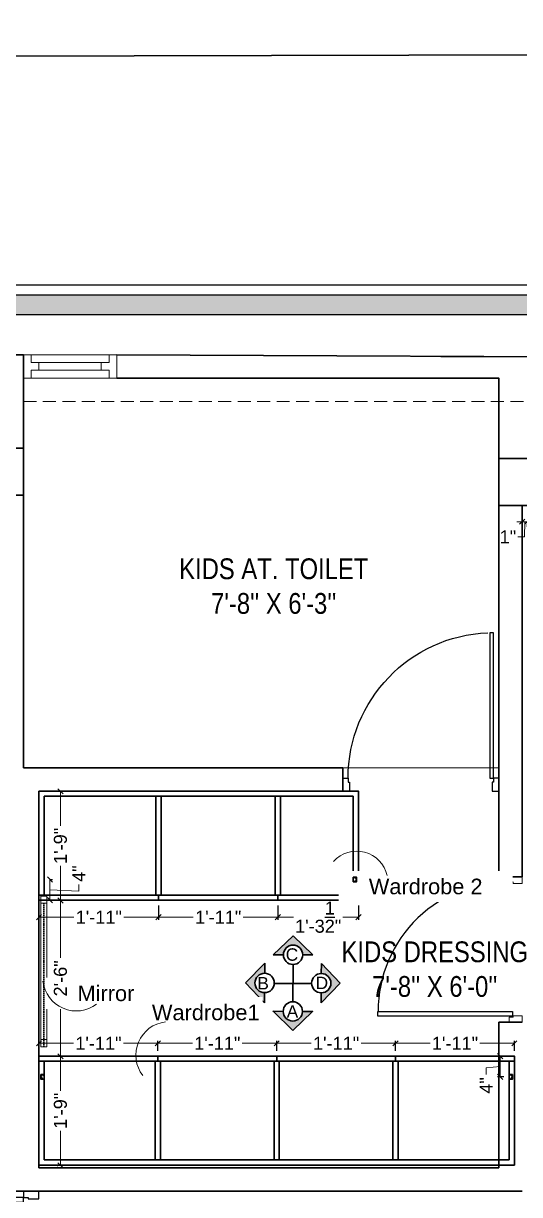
# Model space of a CAD drawing. Header units: millimetres. Extents: x 56222 to 3066687, y -650199 to -121287.
# Drawn here: x 127749.6 to 127845.1, y -185276.4 to -185050.9 of the extents above; entities that cross this region are included whole.
import ezdxf

# ---------------------------------------------------------------- set-up
doc = ezdxf.new("R2010")
doc.units = ezdxf.units.MM
doc.header["$MEASUREMENT"] = 0
doc.header["$PDMODE"] = 35
doc.linetypes.add('DASHED2', pattern=[0.375, 0.25, -0.125])
doc.layers.get('Defpoints').update_dxf_attribs({"color": 220})
doc.layers.add('AR DOOR', color=40, linetype='Continuous')
doc.layers.add('AR ELE-5', color=134, linetype='Continuous')
for name, color, linetype, lineweight in [('COLUMN', 1, 'Continuous', 30), ('dim05', 1, 'Continuous', 13), ('ELEVATION ( SPIRAL STAIR )', 250, 'Continuous', 9), ('FIRST FLOOR', 7, 'Continuous', 9), ('FIRST FLOOR ( DW_RAIL )', 7, 'Continuous', 9), ('FIRST FLOOR ( TEXT )', 7, 'Continuous', 9), ('FIRST FLOOR_( PLine )_', 251, 'Continuous', 30), ('FUR1', 1, 'Continuous', 0), ('FURNITURE', 32, 'Continuous', 9), ('Labelling', 1, 'Continuous', 25), ('NAME PLATE', 7, 'Continuous', 25), ('Text', 7, 'Continuous', 15), ('TILE', 14, 'Continuous', 9), ('wall', 7, 'Continuous', 30), ('WALL Dimensions', 1, 'Continuous', 0)]:
    doc.layers.add(name, color=color, linetype=linetype, lineweight=lineweight)
doc.layers.add('XX~SLAB ( PLINE )', color=251, linetype='Continuous', plot=False)
doc.styles.add('Arial', font='arial.ttf')
doc.styles.add('KATHA', font='swissc.ttf')
doc.styles.get("Standard").update_dxf_attribs({"font": 'arial.ttf', "height": 6})
doc.dimstyles.new('ISO-25', dxfattribs={"dimtxt": 2.5, "dimasz": 1, "dimexe": 0.5, "dimexo": 1, "dimtad": 0, "dimdec": 1, "dimlunit": 4, "dimtxsty": 'Standard', "dimblk": 'OBLIQUE', "dimcen": 2.5, "dimclrd": 1, "dimclre": 1, "dimclrt": 5, "dimadec": 0, "dimazin": 0, "dimtfac": 1, "dimtdec": 1, "dimtmove": 0, "dimatfit": 3, "dimfxl": 1, "dimlwd": -1, "dimarcsym": 0})

# ---------------------------------------------------------------- blocks, each defined once
blk = doc.blocks.new('LAYOUT FILE')
at = {"layer": 'NAME PLATE', "true_color": 0xd39e00}
h = blk.add_hatch(color=42, dxfattribs=at)
h.paths.add_polyline_path([(3346889.83, -513806.18), (3346889.83, -514260.7), (3347535.56, -514260.7), (3347535.56, -513806.18)])
h.paths.add_polyline_path([(3346894.36, -513810.71), (3347531.03, -513810.71), (3347531.03, -514256.17), (3346894.36, -514256.17)], flags=16)
at = {"layer": 'NAME PLATE', "color": 42, "true_color": 0xd39e00}
for points in [[(3346887.56, -513803.91), (3347537.83, -513803.91), (3347537.83, -514262.96), (3346887.56, -514262.96)], [(3346889.83, -513806.18), (3347535.56, -513806.18), (3347535.56, -514260.7), (3346889.83, -514260.7)], [(3346894.36, -513810.71), (3347531.03, -513810.71), (3347531.03, -514256.17), (3346894.36, -514256.17)]]:
    blk.add_lwpolyline(points, close=True, dxfattribs=at)
blk = doc.blocks.new('*U19')
for points in [[(-1160, 0), (-1120, 0), (-1120, 30), (-1110, 30), (-1110, 100), (-1160, 100)], [(40, 0), (0, 0), (0, 30), (-10, 30), (-10, 100), (40, 100)], [(0, 0), (0, -1120), (-30, -1120), (-30, 0)]]:
    blk.add_lwpolyline(points, close=True)
at = {"layer": 'AR ELE-5', "linetype": 'ByBlock', "ltscale": 15}
blk.add_arc((1.6, 0.7), 1121.6, 180.03474, 267.62699, dxfattribs=at)
blk = doc.blocks.new('*U18')
for points in [[(0, 0), (0, 1120), (-30, 1120), (-30, 0)], [(40, 0), (0, 0), (0, -30), (-10, -30), (-10, -100), (40, -100)], [(-1160, 0), (-1120, 0), (-1120, -30), (-1110, -30), (-1110, -100), (-1160, -100)]]:
    blk.add_lwpolyline(points, close=True)
at = {"layer": 'AR ELE-5', "linetype": 'ByBlock', "ltscale": 15}
blk.add_arc((1.6, -0.7), 1121.6, 92.37301, 179.96526, dxfattribs=at)
blk = doc.blocks.new('_Oblique')
at = {"layer": 'wall', "color": 0, "lineweight": -2}
blk.add_line((-0.5, -0.5), (0.5, 0.5), dxfattribs=at)
blk = doc.blocks.new('*D345')
at = {"layer": 'Defpoints', "color": 0, "lineweight": 30, "transparency": 16777216}
for p in [(127845.62, -185146.84), (127845.62, -185146.84), (127846.62, -185146.84)]:
    blk.add_point(p, dxfattribs=at)
at = {"layer": 'dim05', "color": 1, "linetype": 'Continuous', "transparency": 16777216}
for p, q in [((127845.62, -185146.84), (127844.62, -185146.84)), ((127846.62, -185146.84), (127845.62, -185146.84)), ((127846.62, -185146.84), (127845.62, -185146.84)), ((127846.12, -185146.84), (127846.07, -185149.74)), ((127846.62, -185146.84), (127847.62, -185146.84)), ((127846.07, -185149.74), (127844.82, -185149.74))]:
    blk.add_line(p, q, dxfattribs=at)
at = {"layer": 'dim05', "color": 1, "linetype": 'Continuous', "lineweight": -2, "transparency": 16777216}
for p, q in [((127845.62, -185147.84), (127845.62, -185147.34)), ((127846.62, -185147.84), (127846.62, -185147.34))]:
    blk.add_line(p, q, dxfattribs=at)
at = {"layer": 'dim05', "color": 1, "transparency": 16777216}
blk.add_blockref('_Oblique', (127845.62, -185146.84), dxfattribs=at)
at = {"layer": 'dim05', "color": 1, "transparency": 16777216, "rotation": 180}
blk.add_blockref('_Oblique', (127846.62, -185146.84), dxfattribs=at)
at = {"layer": 'dim05', "color": 5, "lineweight": 25, "transparency": 16777216, "insert": (127842.88, -185149.74), "char_height": 2.5, "attachment_point": 5, "style": 'Arial'}
blk.add_mtext('1"', dxfattribs=at)
blk = doc.blocks.new('*D349')
at = {"layer": 'Defpoints', "color": 0, "lineweight": 30, "transparency": 16777216}
for p in [(127757.14, -185249.74), (127756.75, -185270.74), (127757.14, -185270.74)]:
    blk.add_point(p, dxfattribs=at)
at = {"layer": 'dim05', "color": 1, "linetype": 'Continuous', "lineweight": -2, "transparency": 16777216}
for p, q in [((127756.14, -185249.74), (127756.25, -185249.74)), ((127756.14, -185270.74), (127756.25, -185270.74))]:
    blk.add_line(p, q, dxfattribs=at)
at = {"layer": 'dim05', "color": 1, "linetype": 'Continuous', "transparency": 16777216}
for p, q in [((127756.75, -185249.74), (127756.75, -185256.41)), ((127756.75, -185270.74), (127756.75, -185264.07))]:
    blk.add_line(p, q, dxfattribs=at)
at = {"layer": 'dim05', "color": 1, "transparency": 16777216}
for p, rotation in [((127756.75, -185249.74), 90), ((127756.75, -185270.74), 270)]:
    blk.add_blockref('_Oblique', p, dxfattribs=dict(at, rotation=rotation))
at = {"layer": 'dim05', "color": 5, "lineweight": 25, "transparency": 16777216, "insert": (127756.75, -185260.24), "char_height": 2.5, "attachment_point": 5, "rotation": 90, "style": 'Arial'}
blk.add_mtext('1\'-9"', dxfattribs=at)
blk = doc.blocks.new('*D350')
at = {"layer": 'Defpoints', "color": 0, "lineweight": 30, "transparency": 16777216}
for p in [(127756.75, -185219.74), (127756.75, -185219.74), (127756.75, -185249.74)]:
    blk.add_point(p, dxfattribs=at)
at = {"layer": 'dim05', "color": 1, "linetype": 'Continuous', "transparency": 16777216}
for p, q in [((127756.75, -185219.74), (127756.75, -185230.77)), ((127756.75, -185249.74), (127756.75, -185238.71))]:
    blk.add_line(p, q, dxfattribs=at)
at = {"layer": 'dim05', "color": 1, "linetype": 'Continuous', "lineweight": -2, "transparency": 16777216}
for p, q in [((127757.75, -185219.74), (127757.25, -185219.74)), ((127757.75, -185249.74), (127757.25, -185249.74))]:
    blk.add_line(p, q, dxfattribs=at)
at = {"layer": 'dim05', "color": 1, "transparency": 16777216}
for p, rotation in [((127756.75, -185219.74), 90), ((127756.75, -185249.74), 270)]:
    blk.add_blockref('_Oblique', p, dxfattribs=dict(at, rotation=rotation))
at = {"layer": 'dim05', "color": 5, "lineweight": 25, "transparency": 16777216, "insert": (127756.75, -185234.74), "char_height": 2.5, "attachment_point": 5, "rotation": 90, "style": 'Arial'}
blk.add_mtext('2\'-6"', dxfattribs=at)
blk = doc.blocks.new('*D351')
at = {"layer": 'Defpoints', "color": 0, "lineweight": 30, "transparency": 16777216}
for p in [(127756.75, -185198.74), (127756.75, -185198.74), (127756.75, -185219.74)]:
    blk.add_point(p, dxfattribs=at)
at = {"layer": 'dim05', "color": 1, "linetype": 'Continuous', "transparency": 16777216}
for p, q in [((127756.75, -185198.74), (127756.75, -185205.41)), ((127756.75, -185219.74), (127756.75, -185213.07))]:
    blk.add_line(p, q, dxfattribs=at)
at = {"layer": 'dim05', "color": 1, "linetype": 'Continuous', "lineweight": -2, "transparency": 16777216}
for p, q in [((127757.75, -185198.74), (127757.25, -185198.74)), ((127757.75, -185219.74), (127757.25, -185219.74))]:
    blk.add_line(p, q, dxfattribs=at)
at = {"layer": 'dim05', "color": 1, "transparency": 16777216}
for p, rotation in [((127756.75, -185198.74), 90), ((127756.75, -185219.74), 270)]:
    blk.add_blockref('_Oblique', p, dxfattribs=dict(at, rotation=rotation))
at = {"layer": 'dim05', "color": 5, "lineweight": 25, "transparency": 16777216, "insert": (127756.75, -185209.24), "char_height": 2.5, "attachment_point": 5, "rotation": 90, "style": 'Arial'}
blk.add_mtext('1\'-9"', dxfattribs=at)
blk = doc.blocks.new('*D352')
at = {"layer": 'Defpoints', "color": 0, "lineweight": 30, "transparency": 16777216}
for p in [(127821.25, -185247.24), (127821.25, -185249.7), (127844.12, -185249.7)]:
    blk.add_point(p, dxfattribs=at)
at = {"layer": 'dim05', "color": 1, "linetype": 'Continuous', "lineweight": -2, "transparency": 16777216}
for p, q in [((127821.25, -185248.7), (127821.25, -185246.74)), ((127844.12, -185248.7), (127844.12, -185246.74))]:
    blk.add_line(p, q, dxfattribs=at)
at = {"layer": 'dim05', "color": 1, "linetype": 'Continuous', "transparency": 16777216}
for p, q in [((127821.25, -185247.24), (127827.89, -185247.24)), ((127844.12, -185247.24), (127837.49, -185247.24))]:
    blk.add_line(p, q, dxfattribs=at)
at = {"layer": 'dim05', "color": 1, "transparency": 16777216, "rotation": 180}
blk.add_blockref('_Oblique', (127821.25, -185247.24), dxfattribs=at)
at = {"layer": 'dim05', "color": 1, "transparency": 16777216}
blk.add_blockref('_Oblique', (127844.12, -185247.24), dxfattribs=at)
at = {"layer": 'dim05', "color": 5, "lineweight": 25, "transparency": 16777216, "insert": (127832.69, -185247.24), "char_height": 2.5, "attachment_point": 5, "style": 'Arial'}
blk.add_mtext('1\'-11"', dxfattribs=at)
blk = doc.blocks.new('*D353')
at = {"layer": 'Defpoints', "color": 0, "lineweight": 30, "transparency": 16777216}
for p in [(127798.37, -185247.24), (127798.37, -185249.7), (127821.25, -185249.7)]:
    blk.add_point(p, dxfattribs=at)
at = {"layer": 'dim05', "color": 1, "linetype": 'Continuous', "lineweight": -2, "transparency": 16777216}
for p, q in [((127798.37, -185248.7), (127798.37, -185246.74)), ((127821.25, -185248.7), (127821.25, -185246.74))]:
    blk.add_line(p, q, dxfattribs=at)
at = {"layer": 'dim05', "color": 1, "linetype": 'Continuous', "transparency": 16777216}
for p, q in [((127798.37, -185247.24), (127805.01, -185247.24)), ((127821.25, -185247.24), (127814.61, -185247.24))]:
    blk.add_line(p, q, dxfattribs=at)
at = {"layer": 'dim05', "color": 1, "transparency": 16777216, "rotation": 180}
blk.add_blockref('_Oblique', (127798.37, -185247.24), dxfattribs=at)
at = {"layer": 'dim05', "color": 1, "transparency": 16777216}
blk.add_blockref('_Oblique', (127821.25, -185247.24), dxfattribs=at)
at = {"layer": 'dim05', "color": 5, "lineweight": 25, "transparency": 16777216, "insert": (127809.81, -185247.24), "char_height": 2.5, "attachment_point": 5, "style": 'Arial'}
blk.add_mtext('1\'-11"', dxfattribs=at)
blk = doc.blocks.new('*D354')
at = {"layer": 'Defpoints', "color": 0, "lineweight": 30, "transparency": 16777216}
for p in [(127775.5, -185247.24), (127775.5, -185249.7), (127798.37, -185249.7)]:
    blk.add_point(p, dxfattribs=at)
at = {"layer": 'dim05', "color": 1, "linetype": 'Continuous', "lineweight": -2, "transparency": 16777216}
for p, q in [((127775.5, -185248.7), (127775.5, -185246.74)), ((127798.37, -185248.7), (127798.37, -185246.74))]:
    blk.add_line(p, q, dxfattribs=at)
at = {"layer": 'dim05', "color": 1, "linetype": 'Continuous', "transparency": 16777216}
for p, q in [((127775.5, -185247.24), (127782.14, -185247.24)), ((127798.37, -185247.24), (127791.74, -185247.24))]:
    blk.add_line(p, q, dxfattribs=at)
at = {"layer": 'dim05', "color": 1, "transparency": 16777216, "rotation": 180}
blk.add_blockref('_Oblique', (127775.5, -185247.24), dxfattribs=at)
at = {"layer": 'dim05', "color": 1, "transparency": 16777216}
blk.add_blockref('_Oblique', (127798.37, -185247.24), dxfattribs=at)
at = {"layer": 'dim05', "color": 5, "lineweight": 25, "transparency": 16777216, "insert": (127786.94, -185247.24), "char_height": 2.5, "attachment_point": 5, "style": 'Arial'}
blk.add_mtext('1\'-11"', dxfattribs=at)
blk = doc.blocks.new('*D355')
at = {"layer": 'Defpoints', "color": 0, "lineweight": 30, "transparency": 16777216}
for p in [(127752.62, -185247.24), (127752.62, -185249.7), (127775.5, -185249.7)]:
    blk.add_point(p, dxfattribs=at)
at = {"layer": 'dim05', "color": 1, "linetype": 'Continuous', "lineweight": -2, "transparency": 16777216}
for p, q in [((127752.62, -185248.7), (127752.62, -185246.74)), ((127775.5, -185248.7), (127775.5, -185246.74))]:
    blk.add_line(p, q, dxfattribs=at)
at = {"layer": 'dim05', "color": 1, "linetype": 'Continuous', "transparency": 16777216}
for p, q in [((127752.62, -185247.24), (127759.26, -185247.24)), ((127775.5, -185247.24), (127768.86, -185247.24))]:
    blk.add_line(p, q, dxfattribs=at)
at = {"layer": 'dim05', "color": 1, "transparency": 16777216, "rotation": 180}
blk.add_blockref('_Oblique', (127752.62, -185247.24), dxfattribs=at)
at = {"layer": 'dim05', "color": 1, "transparency": 16777216}
blk.add_blockref('_Oblique', (127775.5, -185247.24), dxfattribs=at)
at = {"layer": 'dim05', "color": 5, "lineweight": 25, "transparency": 16777216, "insert": (127764.06, -185247.24), "char_height": 2.5, "attachment_point": 5, "style": 'Arial'}
blk.add_mtext('1\'-11"', dxfattribs=at)
blk = doc.blocks.new('*D356')
at = {"layer": 'Defpoints', "color": 0, "lineweight": 30, "transparency": 16777216}
for p in [(127798.6, -185219.7), (127814.12, -185219.7), (127798.6, -185222.97)]:
    blk.add_point(p, dxfattribs=at)
at = {"layer": 'dim05', "color": 1, "linetype": 'Continuous', "lineweight": -2, "transparency": 16777216}
for p, q in [((127798.6, -185220.7), (127798.6, -185223.47)), ((127814.12, -185220.7), (127814.12, -185223.47))]:
    blk.add_line(p, q, dxfattribs=at)
at = {"layer": 'dim05', "color": 1, "linetype": 'Continuous', "transparency": 16777216}
for p, q in [((127798.6, -185222.97), (127801.62, -185222.97)), ((127814.12, -185222.97), (127811.1, -185222.97))]:
    blk.add_line(p, q, dxfattribs=at)
at = {"layer": 'dim05', "color": 1, "transparency": 16777216, "rotation": 180}
blk.add_blockref('_Oblique', (127798.6, -185222.97), dxfattribs=at)
at = {"layer": 'dim05', "color": 1, "transparency": 16777216}
blk.add_blockref('_Oblique', (127814.12, -185222.97), dxfattribs=at)
at = {"layer": 'dim05', "color": 5, "lineweight": 25, "transparency": 16777216, "insert": (127806.36, -185222.97), "char_height": 2.5, "attachment_point": 5, "style": 'Arial'}
blk.add_mtext('1\'-3{\\H1x;\\S1/2;}"', dxfattribs=at)
blk = doc.blocks.new('*D357')
at = {"layer": 'Defpoints', "color": 0, "lineweight": 30, "transparency": 16777216}
for p in [(127775.64, -185219.7), (127798.6, -185219.7), (127775.64, -185222.97)]:
    blk.add_point(p, dxfattribs=at)
at = {"layer": 'dim05', "color": 1, "linetype": 'Continuous', "lineweight": -2, "transparency": 16777216}
for p, q in [((127775.64, -185220.7), (127775.64, -185223.47)), ((127798.6, -185220.7), (127798.6, -185223.47))]:
    blk.add_line(p, q, dxfattribs=at)
at = {"layer": 'dim05', "color": 1, "linetype": 'Continuous', "transparency": 16777216}
for p, q in [((127775.64, -185222.97), (127782.32, -185222.97)), ((127798.6, -185222.97), (127791.92, -185222.97))]:
    blk.add_line(p, q, dxfattribs=at)
at = {"layer": 'dim05', "color": 1, "transparency": 16777216, "rotation": 180}
blk.add_blockref('_Oblique', (127775.64, -185222.97), dxfattribs=at)
at = {"layer": 'dim05', "color": 1, "transparency": 16777216}
blk.add_blockref('_Oblique', (127798.6, -185222.97), dxfattribs=at)
at = {"layer": 'dim05', "color": 5, "lineweight": 25, "transparency": 16777216, "insert": (127787.12, -185222.97), "char_height": 2.5, "attachment_point": 5, "style": 'Arial'}
blk.add_mtext('1\'-11"', dxfattribs=at)
blk = doc.blocks.new('*D358')
at = {"layer": 'Defpoints', "color": 0, "lineweight": 30, "transparency": 16777216}
for p in [(127752.62, -185219.7), (127775.64, -185219.7), (127752.62, -185222.97)]:
    blk.add_point(p, dxfattribs=at)
at = {"layer": 'dim05', "color": 1, "linetype": 'Continuous', "lineweight": -2, "transparency": 16777216}
for p, q in [((127752.62, -185220.7), (127752.62, -185223.47)), ((127775.64, -185220.7), (127775.64, -185223.47))]:
    blk.add_line(p, q, dxfattribs=at)
at = {"layer": 'dim05', "color": 1, "linetype": 'Continuous', "transparency": 16777216}
for p, q in [((127752.62, -185222.97), (127759.33, -185222.97)), ((127775.64, -185222.97), (127768.93, -185222.97))]:
    blk.add_line(p, q, dxfattribs=at)
at = {"layer": 'dim05', "color": 1, "transparency": 16777216, "rotation": 180}
blk.add_blockref('_Oblique', (127752.62, -185222.97), dxfattribs=at)
at = {"layer": 'dim05', "color": 1, "transparency": 16777216}
blk.add_blockref('_Oblique', (127775.64, -185222.97), dxfattribs=at)
at = {"layer": 'dim05', "color": 5, "lineweight": 25, "transparency": 16777216, "insert": (127764.13, -185222.97), "char_height": 2.5, "attachment_point": 5, "style": 'Arial'}
blk.add_mtext('1\'-11"', dxfattribs=at)
blk = doc.blocks.new('*D359')
at = {"layer": 'Defpoints', "color": 0, "lineweight": 30, "transparency": 16777216}
for p in [(127841.4, -185249.7), (127842.9, -185249.7), (127843.12, -185253.7)]:
    blk.add_point(p, dxfattribs=at)
at = {"layer": 'dim05', "color": 1, "linetype": 'Continuous', "lineweight": -2, "transparency": 16777216}
for p, q in [((127841.9, -185249.7), (127840.9, -185249.7)), ((127842.12, -185253.7), (127840.9, -185253.7))]:
    blk.add_line(p, q, dxfattribs=at)
at = {"layer": 'dim05', "color": 1, "linetype": 'Continuous', "transparency": 16777216}
for p, q in [((127841.4, -185253.7), (127841.4, -185249.7)), ((127841.4, -185251.7), (127838.71, -185251.99)), ((127838.71, -185251.99), (127838.71, -185253.24))]:
    blk.add_line(p, q, dxfattribs=at)
at = {"layer": 'dim05', "color": 1, "transparency": 16777216}
for p, rotation in [((127841.4, -185249.7), 90), ((127841.4, -185253.7), 270)]:
    blk.add_blockref('_Oblique', p, dxfattribs=dict(at, rotation=rotation))
at = {"layer": 'dim05', "color": 5, "lineweight": 25, "transparency": 16777216, "insert": (127838.71, -185255.36), "char_height": 2.5, "attachment_point": 5, "rotation": 90, "style": 'Arial'}
blk.add_mtext('4"', dxfattribs=at)
blk = doc.blocks.new('*D360')
at = {"layer": 'Defpoints', "color": 0, "lineweight": 30, "transparency": 16777216}
for p in [(127753.63, -185215.7), (127754.73, -185215.7), (127752.62, -185219.7)]:
    blk.add_point(p, dxfattribs=at)
at = {"layer": 'dim05', "color": 1, "linetype": 'Continuous', "lineweight": -2, "transparency": 16777216}
for p, q in [((127754.63, -185215.7), (127755.23, -185215.7)), ((127753.62, -185219.7), (127755.23, -185219.7))]:
    blk.add_line(p, q, dxfattribs=at)
at = {"layer": 'dim05', "color": 1, "linetype": 'Continuous', "transparency": 16777216}
for p, q in [((127754.73, -185219.7), (127754.73, -185215.7)), ((127754.73, -185217.7), (127760.3, -185217.94)), ((127760.3, -185217.94), (127760.3, -185216.69))]:
    blk.add_line(p, q, dxfattribs=at)
at = {"layer": 'dim05', "color": 1, "transparency": 16777216}
for p, rotation in [((127754.73, -185215.7), 90), ((127754.73, -185219.7), 270)]:
    blk.add_blockref('_Oblique', p, dxfattribs=dict(at, rotation=rotation))
at = {"layer": 'dim05', "color": 5, "lineweight": 25, "transparency": 16777216, "insert": (127760.3, -185214.58), "char_height": 2.5, "attachment_point": 5, "rotation": 90, "style": 'Arial'}
blk.add_mtext('4"', dxfattribs=at)

msp = doc.modelspace()

# ---------------------------------------------------------------- hatches: boundary and pattern name
at = {"layer": 'dim05', "lineweight": 30, "true_color": 0x636466, "transparency": 33554687}
h = msp.add_hatch(color=251, dxfattribs=at)
h.dxf.hatch_style = 1
h.paths.add_polyline_path([(127806.97, -185231.87), (127806.96, -185233.81, -1), (127806.95, -185237.53), (127806.94, -185239.47), (127810.61, -185235.68)])
h.paths.add_polyline_path([(127801.54, -185226.55), (127797.72, -185230.18), (127799.67, -185230.19, -0.413095), (127801.52, -185228.34, -0.415333), (127803.38, -185230.21), (127805.33, -185230.21)])
h.paths.add_polyline_path([(127792.4, -185235.61), (127796.04, -185239.43), (127796.05, -185237.48, -1), (127796.06, -185233.77), (127796.07, -185231.83)])
h.paths.add_polyline_path([(127799.63, -185241.09), (127797.68, -185241.08), (127801.47, -185244.75), (127805.28, -185241.11), (127803.34, -185241.1, -0.413313), (127801.48, -185242.95, -0.415552)])

# ---------------------------------------------------------------- linework, layer by layer
msp.add_lwpolyline([(127843.75, -185242), (127817.87, -185242), (127817.87, -185241.1), (127843.75, -185241.1)], close=True)
at = {"layer": 'AR ELE-5', "linetype": 'ByBlock', "ltscale": 15}
msp.add_arc((127842.8, -185241.1), 24.92, 87.5239, 180, dxfattribs=at)
at = {"layer": 'COLUMN', "transparency": 33554687}
for points in [[(127740.62, -185132.7), (127749.62, -185132.7), (127749.62, -185141.7), (127740.62, -185141.7)], [(127841.12, -185134.7), (127849.62, -185134.7), (127849.62, -185143.7), (127841.12, -185143.7)]]:
    msp.add_lwpolyline(points, close=True, dxfattribs=at)
at = {"layer": 'ELEVATION ( SPIRAL STAIR )', "color": 5, "transparency": 33554687}
msp.add_lwpolyline([(127752.98, -185218.89), (127754.13, -185218.89), (127754.13, -185246.51), (127752.98, -185246.51)], close=True, dxfattribs=at)
at = {"layer": 'ELEVATION ( SPIRAL STAIR )', "color": 5}
msp.add_lwpolyline([(127752.98, -185220.28), (127754.13, -185220.28), (127754.13, -185247.9), (127752.98, -185247.9)], close=True, dxfattribs=at)
at = {"layer": 'FIRST FLOOR', "transparency": 33554687}
for p, q in [((127749.62, -185194.2), (127749.62, -185114.7)), ((127767.62, -185119.2), (127767.62, -185114.7)), ((127749.62, -185119.2), (127841.12, -185119.2)), ((127749.62, -185194.2), (127841.12, -185194.2)), ((127811.12, -185198.7), (127811.12, -185194.2)), ((127752.62, -185198.7), (127811.12, -185198.7)), ((127752.62, -185198.7), (127752.62, -185270.7))]:
    msp.add_line(p, q, dxfattribs=at)
at = {"layer": 'FIRST FLOOR ( DW_RAIL )', "transparency": 33554687}
msp.add_lwpolyline([(127767.62, -185114.7), (127766.12, -185114.7), (127766.12, -185116.2), (127764.62, -185116.2), (127764.62, -185117.7), (127752.62, -185117.7), (127752.62, -185116.2), (127751.12, -185116.2), (127751.12, -185114.7), (127749.62, -185114.7), (127749.62, -185119.2), (127751.12, -185119.2), (127751.12, -185117.7), (127752.62, -185117.7), (127752.62, -185116.2), (127764.62, -185116.2), (127764.62, -185117.7), (127766.12, -185117.7), (127766.12, -185119.2), (127767.62, -185119.2), (127767.62, -185114.7), (127749.62, -185114.7), (127749.62, -185119.2), (127767.62, -185119.2)], close=True, dxfattribs=at)
at = {"layer": 'FIRST FLOOR_( PLine )_', "transparency": 33554687}
for p, q in [((127749.62, -185114.7), (127586.12, -185114.7)), ((127749.62, -185194.2), (127749.62, -185114.7)), ((127811.12, -185194.2), (127749.62, -185194.2)), ((127761.61, -185194.2), (127749.62, -185194.2)), ((127811.12, -185198.7), (127811.12, -185194.2)), ((127752.62, -185270.7), (127752.62, -185198.7)), ((127752.62, -185198.7), (127811.12, -185198.7)), ((127752.62, -185271.2), (127752.62, -185198.7)), ((127845.62, -185243.2), (127841.12, -185243.2)), ((127841.12, -185243.2), (127841.12, -185271.2)), ((127841.12, -185246.7), (127841.12, -185270.7)), ((127841.12, -185271.2), (127752.62, -185271.2)), ((127841.12, -185271.2), (127835.97, -185271.2)), ((127748.12, -185275.7), (127845.62, -185275.7)), ((127835.97, -185275.7), (127845.62, -185275.7))]:
    msp.add_line(p, q, dxfattribs=at)
msp.add_lwpolyline([(127767.62, -185119.2), (127841.12, -185119.2), (127841.12, -185215.2), (127845.62, -185215.2), (127845.62, -185143.7), (127849.62, -185143.7), (127849.62, -185119.7), (127880.62, -185119.7), (127880.62, -185115.2), (127767.62, -185114.7)], dxfattribs=at)
at = {"layer": 'FIRST FLOOR_( PLine )_', "lineweight": 15, "transparency": 33554687}
for points in [[(127843.12, -185215.2), (127843.12, -185216.2), (127843.87, -185216.2), (127843.87, -185216.45), (127845.62, -185216.45), (127845.62, -185215.2)], [(127843.12, -185243.2), (127843.12, -185242.2), (127843.87, -185242.2), (127843.87, -185241.95), (127845.62, -185241.95), (127845.62, -185243.2)]]:
    msp.add_lwpolyline(points, close=True, dxfattribs=at)
at = {"layer": 'FURNITURE', "lineweight": 30}
for p, q in [((127753.62, -185199.7), (127753.62, -185218.7)), ((127813.12, -185199.7), (127753.62, -185199.7)), ((127775.14, -185218.7), (127775.14, -185199.7)), ((127776.14, -185218.7), (127776.14, -185199.7)), ((127798.1, -185218.7), (127798.1, -185199.7)), ((127799.1, -185218.7), (127799.1, -185199.7)), ((127813.12, -185218.7), (127813.12, -185199.7)), ((127752.62, -185218.7), (127814.12, -185218.7)), ((127775.64, -185218.7), (127775.64, -185219.7)), ((127798.6, -185218.7), (127798.6, -185219.7)), ((127775.5, -185250.7), (127775.5, -185249.7)), ((127798.37, -185250.7), (127798.37, -185249.7)), ((127821.25, -185250.7), (127821.25, -185249.7)), ((127844.12, -185250.7), (127752.62, -185250.7)), ((127753.62, -185250.7), (127753.62, -185269.7)), ((127775, -185269.7), (127775, -185250.7)), ((127776, -185269.7), (127776, -185250.7)), ((127797.87, -185269.7), (127797.87, -185250.7)), ((127798.87, -185269.7), (127798.87, -185250.7)), ((127820.75, -185269.7), (127820.75, -185250.7)), ((127821.75, -185269.7), (127821.75, -185250.7)), ((127843.12, -185269.7), (127843.12, -185250.7)), ((127753.62, -185269.7), (127843.12, -185269.7))]:
    msp.add_line(p, q, dxfattribs=at)
for points in [[(127752.62, -185198.7), (127752.62, -185219.7), (127814.12, -185219.7), (127814.12, -185198.7)], [(127844.12, -185270.7), (127844.12, -185249.7), (127752.62, -185249.7), (127752.62, -185270.7)], [(127753.63, -185253.25), (127752.99, -185253.25), (127752.99, -185254.15), (127753.63, -185254.15)], [(127843.12, -185253.25), (127843.76, -185253.25), (127843.76, -185254.15), (127843.12, -185254.15)]]:
    msp.add_lwpolyline(points, close=True, dxfattribs=at)
at = {"layer": 'FURNITURE', "color": 3, "linetype": 'DASHED2', "lineweight": 30}
for points in [[(127753.63, -185253.37), (127753.09, -185253.37), (127753.09, -185254.02), (127753.63, -185254.02)], [(127843.12, -185253.37), (127843.66, -185253.37), (127843.66, -185254.02), (127843.12, -185254.02)]]:
    msp.add_lwpolyline(points, close=True, dxfattribs=at)
at = {"layer": 'Labelling', "color": 251, "linetype": 'DASHED2', "lineweight": 0, "ltscale": 10, "true_color": 0x636466, "transparency": 33554687}
msp.add_line((127749.62, -185123.7), (127973.62, -185123.7), dxfattribs=at)
at = {"layer": 'Text', "color": 18, "lineweight": 30, "true_color": 0x000000}
for p, q in [((127801.52, -185232.06), (127801.49, -185239.24)), ((127792.4, -185235.61), (127796.04, -185239.43)), ((127797.91, -185235.7), (127801.5, -185235.71)), ((127805.1, -185235.72), (127801.5, -185235.71)), ((127810.61, -185235.68), (127806.94, -185239.47)), ((127796.05, -185237.48), (127796.04, -185239.43)), ((127806.95, -185237.53), (127806.94, -185239.47))]:
    msp.add_line(p, q, dxfattribs=at)
for points in [[(127801.47, -185244.75), (127797.68, -185241.08), (127799.63, -185241.09)], [(127801.47, -185244.75), (127805.28, -185241.11), (127803.34, -185241.1)]]:
    msp.add_lwpolyline(points, dxfattribs=at)
for centre in [(127801.52, -185230.2), (127796.05, -185235.63), (127806.95, -185235.67), (127801.48, -185241.1)]:
    msp.add_circle(centre, 1.86, dxfattribs=at)
at = {"layer": 'TILE', "color": 3, "lineweight": 30}
msp.add_lwpolyline([(127491.58, -185057.82), (130425.3, -185050.92), (130425.3, -185611.1), (127491.58, -185617.99)], close=True, dxfattribs=at)
at = {"layer": 'WALL Dimensions', "color": 18, "lineweight": 30, "true_color": 0x000000}
for p, q in [((127801.54, -185226.55), (127797.72, -185230.18)), ((127801.54, -185226.55), (127805.33, -185230.21)), ((127792.4, -185235.61), (127796.07, -185231.83)), ((127796.06, -185233.77), (127796.07, -185231.83)), ((127799.67, -185230.19), (127797.72, -185230.18)), ((127803.38, -185230.21), (127805.33, -185230.21)), ((127806.96, -185233.81), (127806.97, -185231.87)), ((127810.61, -185235.68), (127806.97, -185231.87))]:
    msp.add_line(p, q, dxfattribs=at)
at = {"layer": 'XX~SLAB ( PLINE )', "transparency": 33554687}
msp.add_lwpolyline([(127829.95, -185115.01), (127986.62, -185115.2), (127986.62, -185425.2), (127977.62, -185425.2), (127957.82, -185425.2), (127917.48, -185425.2), (127892.12, -185425.2), (127749.62, -185425.2), (127749.62, -185461.2), (127581.62, -185461.2), (127581.62, -185114.7)], dxfattribs=at)

# ---------------------------------------------------------------- block references
at = {"layer": 'AR DOOR', "linetype": 'ByBlock', "lineweight": -2, "transparency": 33554687, "extrusion": (0, 0, -1), "xscale": 0.02500000000004618, "yscale": 0.02500000000004618, "zscale": -0.02500000000004618, "rotation": 180}
msp.add_blockref('*U19', (-127840.12, -185196.2), dxfattribs=at)
at = {"layer": 'AR DOOR', "color": 4, "linetype": 'ByBlock', "lineweight": -2, "extrusion": (0, 0, -1), "xscale": -0.02999999999996949, "yscale": 0.02999999999996949, "zscale": -0.02999999999996949, "rotation": 270}
msp.add_blockref('*U18', (-127749.62, -185276.9), dxfattribs=at)
at = {"layer": 'NAME PLATE', "lineweight": 0, "transparency": 33554687, "xscale": 0.8412872637720239, "yscale": 0.8412872637720239, "zscale": 0.8412872637720239}
msp.add_blockref('LAYOUT FILE', (-2688140.98, 247155.44, 0.11), dxfattribs=at)

# ---------------------------------------------------------------- texts
at = {"layer": 'FIRST FLOOR ( TEXT )', "transparency": 33554687, "char_height": 4, "attachment_point": 5, "style": 'KATHA'}
for s, insert in [("KIDS AT. TOILET\\P7'-8'' X 6'-3''", (127797.81, -185159.26)), ("KIDS DRESSING\\P7'-8'' X 6'-0''", (127828.8, -185232.99))]:
    msp.add_mtext(s, dxfattribs=dict(at, insert=insert))
at = {"layer": 'Text', "char_height": 2.39, "rotation": 359.781}
for s, insert, attachment_point in [('C', (127802.52, -185228.96), 3), ('B', (127796.87, -185234.49), 3), ('D', (127808.27, -185236.82), 9), ('A', (127802.53, -185239.93), 3)]:
    msp.add_mtext_dynamic_manual_height_columns(s, width=5.2759, gutter_width=7.48, heights=[0], dxfattribs=dict(at, insert=insert, attachment_point=attachment_point))

# ---------------------------------------------------------------- dimensions: what is measured, and where the dimension line sits
at = {"layer": 'dim05', "color": 27, "lineweight": 25, "true_color": 0x7d5120}
dim = msp.add_linear_dim(base=(127845.62, -185146.84), p1=(127846.62, -185146.84), p2=(127845.62, -185146.84), dimstyle='ISO-25', override={"dimtxsty": 'Arial', "dimtmove": 1}, dxfattribs=at)
dim.commit()
dim.dimension.update_dxf_attribs({"geometry": '*D345', "text_midpoint": (127844.2, -185149.74), "dimtype": 160})
for base, p1, p2, angle, override, picture, middle in [((127756.75, -185198.74), (127756.75, -185219.74), (127756.75, -185198.74), 90, {"dimtxsty": 'Arial'}, '*D351', (127756.75, -185209.24)), ((127752.62, -185222.97), (127775.64, -185219.7), (127752.62, -185219.7), 180, {"dimtxsty": 'Arial', "dimtmove": 1}, '*D358', (127764.13, -185222.97)), ((127756.75, -185219.74), (127756.75, -185249.74), (127756.75, -185219.74), 90, {"dimtxsty": 'Arial'}, '*D350', (127756.75, -185234.74)), ((127775.64, -185222.97), (127798.6, -185219.7), (127775.64, -185219.7), 180, {"dimtxsty": 'Arial', "dimtmove": 1}, '*D357', (127787.12, -185222.97)), ((127798.6, -185222.97), (127814.12, -185219.7), (127798.6, -185219.7), 180, {"dimtxsty": 'Arial', "dimtmove": 1}, '*D356', (127806.36, -185222.97)), ((127752.62, -185247.24), (127775.5, -185249.7), (127752.62, -185249.7), 180, {"dimtxsty": 'Arial', "dimtmove": 1}, '*D355', (127764.06, -185247.24)), ((127775.5, -185247.24), (127798.37, -185249.7), (127775.5, -185249.7), 180, {"dimtxsty": 'Arial', "dimtmove": 1}, '*D354', (127786.94, -185247.24)), ((127798.37, -185247.24), (127821.25, -185249.7), (127798.37, -185249.7), 180, {"dimtxsty": 'Arial', "dimtmove": 1}, '*D353', (127809.81, -185247.24)), ((127821.25, -185247.24), (127844.12, -185249.7), (127821.25, -185249.7), 180, {"dimtxsty": 'Arial', "dimtmove": 1}, '*D352', (127832.69, -185247.24)), ((127756.75, -185270.74), (127757.14, -185249.74), (127757.14, -185270.74), 270, {"dimtxsty": 'Arial'}, '*D349', (127756.75, -185260.24))]:
    dim = msp.add_linear_dim(base=base, p1=p1, p2=p2, angle=angle, dimstyle='ISO-25', override=override, dxfattribs=at)
    dim.commit()
    dim.dimension.update_dxf_attribs({"geometry": picture, "text_midpoint": middle})
for base, p1, p2, picture, middle in [((127754.73, -185215.7), (127752.62, -185219.7), (127753.63, -185215.7), '*D360', (127760.3, -185216.07)), ((127841.4, -185249.7), (127843.12, -185253.7), (127842.9, -185249.7), '*D359', (127838.71, -185253.87))]:
    dim = msp.add_linear_dim(base=base, p1=p1, p2=p2, angle=90, dimstyle='ISO-25', override={"dimtxsty": 'Arial', "dimtmove": 1}, dxfattribs=at)
    dim.commit()
    dim.dimension.update_dxf_attribs({"geometry": picture, "text_midpoint": middle, "dimtype": 160})

# ---------------------------------------------------------------- next in the draw order: texts
at = {"layer": 'Labelling', "color": 1, "char_height": 3, "attachment_point": 5, "style": 'Arial', "bg_fill": 2}
for s, insert, width in [('\\A1;\\pxqc;Wardrobe 2', (127827.05, -185217.07, 0.01), 30.5436), ('\\A1;\\pxqr;Mirror', (127762.89, -185237.64, 0.01), 16.1646), ('\\A1;\\pxqc;Wardrobe1', (127784.72, -185241.32, 0.01), 18.8469)]:
    msp.add_mtext(s, dxfattribs=dict(at, insert=insert, width=width))

# ---------------------------------------------------------------- next in the draw order: linework, layer by layer
at = {"layer": 'FUR1', "color": 252, "true_color": 0x939598}
for centre, radius, start, end in [((127813.77, -185216.29, -2.49), 6.03, 12.867, 137.6762), ((127759.79, -185234.57, -2.49), 6.45, 186.5358, 307.4888), ((127777.72, -185249.52, -2.49), 6.45, 96.5358, 217.4888)]:
    msp.add_arc(centre, radius, start, end, dxfattribs=at)
at = {"layer": 'FURNITURE', "color": 3, "linetype": 'DASHED2', "lineweight": 30}
msp.add_line((127753.55, -185247.9), (127753.55, -185220.28), dxfattribs=at)
at = {"layer": 'FURNITURE', "lineweight": 30}
msp.add_lwpolyline([(127813.12, -185215.26), (127813.76, -185215.26), (127813.76, -185216.15), (127813.12, -185216.15)], close=True, dxfattribs=at)
at = {"layer": 'FURNITURE', "color": 3, "linetype": 'DASHED2', "lineweight": 30}
msp.add_lwpolyline([(127813.12, -185215.37), (127813.66, -185215.37), (127813.66, -185216.03), (127813.12, -185216.03)], close=True, dxfattribs=at)

doc.saveas('drawing.dxf')
